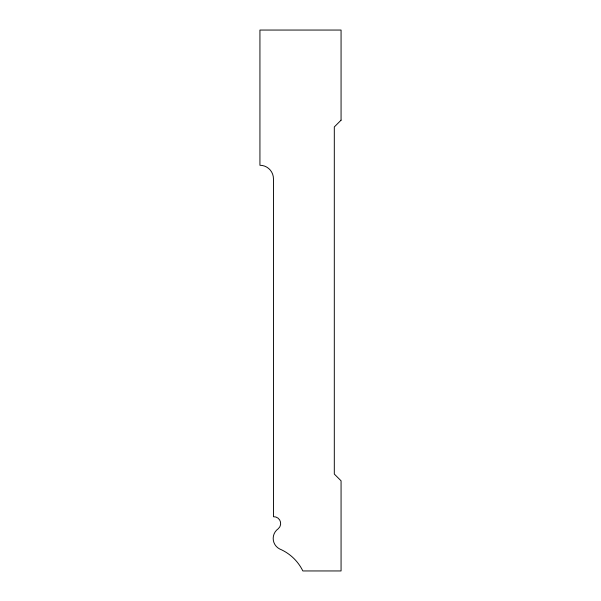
<?xml version="1.0" encoding="UTF-8"?>
<svg xmlns="http://www.w3.org/2000/svg" width="601" height="601" viewBox="0 0 601 601"><rect width="100%" height="100%" fill="white"/><g stroke="black" fill="none" stroke-linecap="round" stroke-linejoin="round"><path stroke-width="0.9" d="M341.067 120.177L334.306 126.939L334.306 474.061L341.067 480.823L341.067 570.95L302.851 570.95A45.751 45.751 0 0 0 279.623 548.946A11.795 11.795 0 0 1 278.248 528.752A6.821 6.821 0 0 0 273.455 516.717L273.455 178.797A13.522 13.522 0 0 0 259.933 165.275L259.933 30.05L341.067 30.05L341.067 120.177"/></g></svg>
